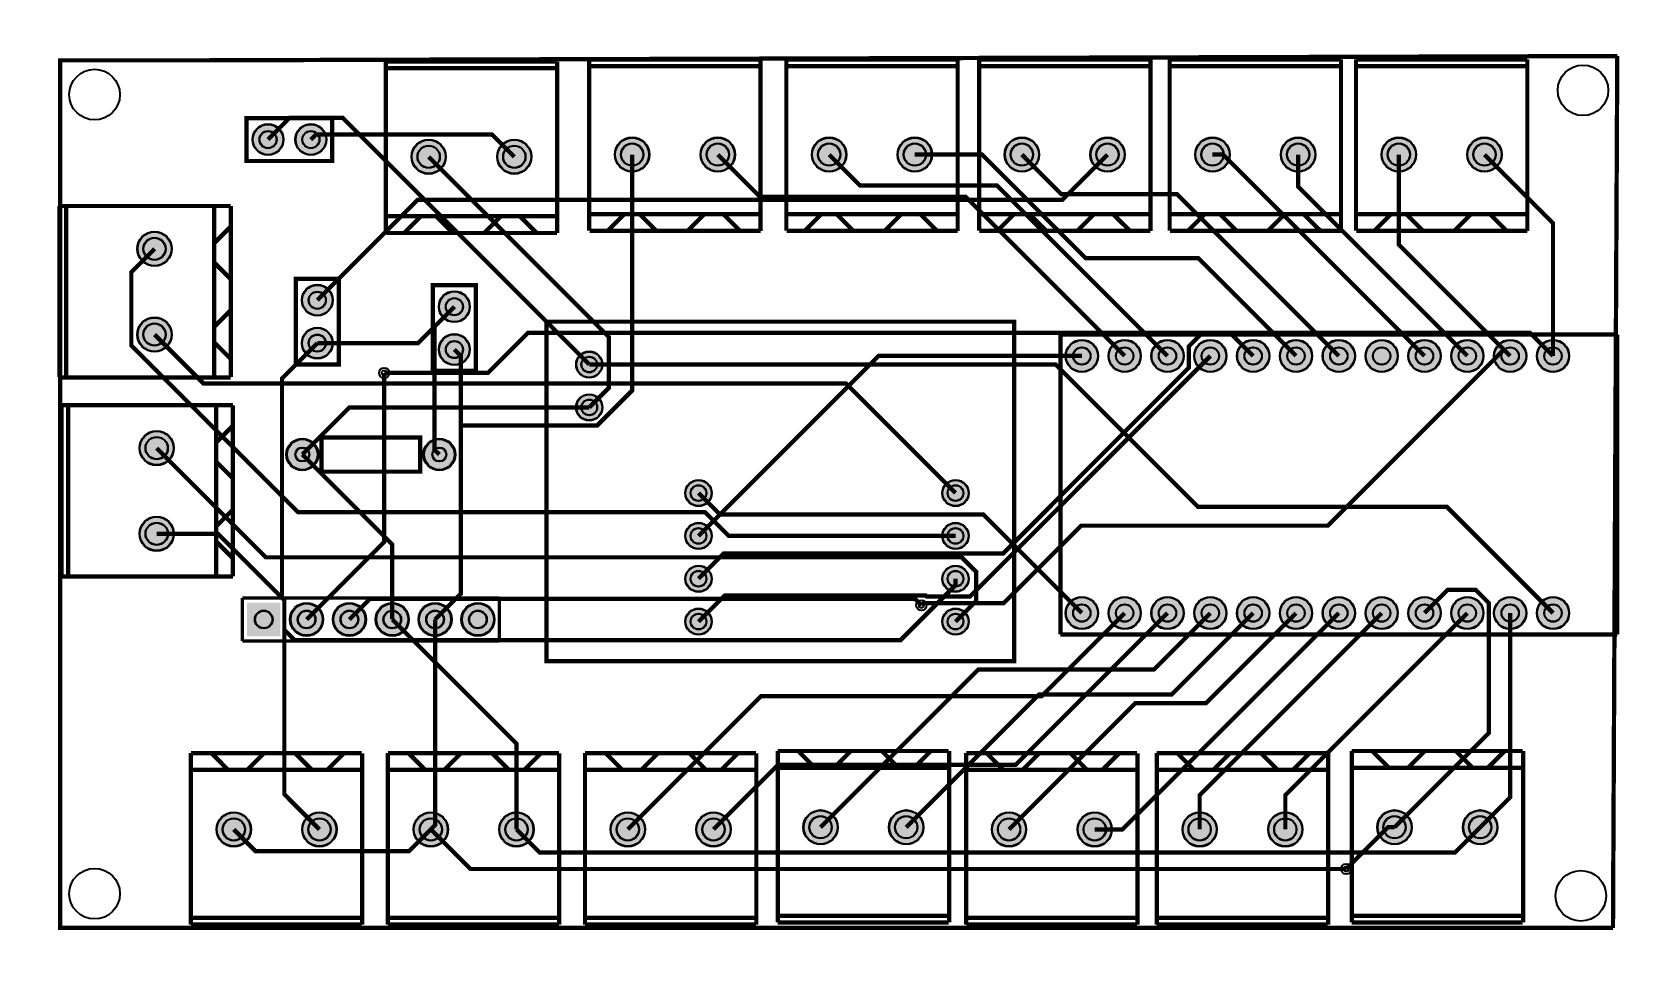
# Model space of a CAD drawing. Header units: millimetres. Extents: x 45.3 to 140.7, y 30.6 to 85.1.
import ezdxf

# ---------------------------------------------------------------- set-up
doc = ezdxf.new("R2010")
doc.units = ezdxf.units.MM
for name, color, linetype, true_color in [('BoardOutLine', 7, 'Continuous', 0xff00ff), ('BottomLayer', 7, 'Continuous', 0x0000ff), ('BottomSolderMaskLayer', 7, 'Continuous', 0xaa00ff), ('Document', 7, 'Continuous', 0xffffff), ('Hole', 7, 'Continuous', 0x222222), ('Inner1', 7, 'Continuous', 0x999966), ('Inner2', 7, 'Continuous', 0x008000), ('Multi-Layer', 7, 'Continuous', 0xc0c0c0), ('TopSilkLayer', 7, 'Continuous', 0xffcc00), ('TopSolderMaskLayer', 7, 'Continuous', 0x800080)]:
    doc.layers.add(name, color=color, linetype=linetype, true_color=true_color)

msp = doc.modelspace()

# ---------------------------------------------------------------- hatches: boundary and pattern name
at = {"layer": 'BottomSolderMaskLayer'}
for points in [[(58.384, 78.74, 1), (60.235, 78.74, 1)], [(60.924, 78.74, 1), (62.775, 78.74, 1)], [(67.809, 77.724, 1), (69.86, 77.724, 1)], [(72.889, 77.724, 1), (74.94, 77.724, 1)], [(79.874, 77.851, 1), (81.925, 77.851, 1)], [(84.954, 77.851, 1), (87.005, 77.851, 1)], [(91.558, 77.851, 1), (93.609, 77.851, 1)], [(96.638, 77.851, 1), (98.689, 77.851, 1)], [(102.988, 77.851, 1), (105.039, 77.851, 1)], [(108.068, 77.851, 1), (110.119, 77.851, 1)], [(114.291, 77.851, 1), (116.342, 77.851, 1)], [(119.371, 77.851, 1), (121.422, 77.851, 1)], [(125.34, 77.851, 1), (127.391, 77.851, 1)], [(130.42, 77.851, 1), (132.471, 77.851, 1)], [(51.553, 72.263, 1), (53.604, 72.263, 1)], [(61.305, 69.215, 1), (63.156, 69.215, 1)], [(69.433, 68.834, 1), (71.284, 68.834, 1)], [(51.553, 67.183, 1), (53.604, 67.183, 1)], [(61.305, 66.675, 1), (63.156, 66.675, 1)], [(69.433, 66.294, 1), (71.284, 66.294, 1)], [(106.604, 65.913, 1), (108.534, 65.913, 1)], [(109.144, 65.913, 1), (111.074, 65.913, 1)], [(111.684, 65.913, 1), (113.614, 65.913, 1)], [(114.224, 65.913, 1), (116.154, 65.913, 1)], [(116.764, 65.913, 1), (118.694, 65.913, 1)], [(119.304, 65.913, 1), (121.234, 65.913, 1)], [(121.844, 65.913, 1), (123.774, 65.913, 1)], [(124.384, 65.913, 1), (126.314, 65.913, 1)], [(126.924, 65.913, 1), (128.854, 65.913, 1)], [(129.464, 65.913, 1), (131.394, 65.913, 1)], [(132.004, 65.913, 1), (133.934, 65.913, 1)], [(134.544, 65.913, 1), (136.474, 65.913, 1)], [(77.572, 65.405, 1), (79.147, 65.405, 1)], [(77.572, 62.865, 1), (79.147, 62.865, 1)], [(51.68, 60.452, 1), (53.731, 60.452, 1)], [(60.39, 60.071, 1), (62.292, 60.071, 1)], [(68.518, 60.071, 1), (70.42, 60.071, 1)], [(84.049, 57.785, 1), (85.624, 57.785, 1)], [(99.289, 57.785, 1), (100.864, 57.785, 1)], [(51.68, 55.372, 1), (53.731, 55.372, 1)], [(84.049, 55.245, 1), (85.624, 55.245, 1)], [(99.289, 55.245, 1), (100.864, 55.245, 1)], [(84.049, 52.705, 1), (85.624, 52.705, 1)], [(99.289, 52.705, 1), (100.864, 52.705, 1)], [(106.604, 50.673, 1), (108.534, 50.673, 1)], [(109.144, 50.673, 1), (111.074, 50.673, 1)], [(111.684, 50.673, 1), (113.614, 50.673, 1)], [(114.224, 50.673, 1), (116.154, 50.673, 1)], [(116.764, 50.673, 1), (118.694, 50.673, 1)], [(119.304, 50.673, 1), (121.234, 50.673, 1)], [(121.844, 50.673, 1), (123.774, 50.673, 1)], [(124.384, 50.673, 1), (126.314, 50.673, 1)], [(126.924, 50.673, 1), (128.854, 50.673, 1)], [(129.464, 50.673, 1), (131.394, 50.673, 1)], [(132.004, 50.673, 1), (133.934, 50.673, 1)], [(134.544, 50.673, 1), (136.474, 50.673, 1)], [(58.065, 51.283), (60.046, 51.283), (60.046, 49.301), (58.065, 49.301)], [(60.605, 50.292, 1), (62.586, 50.292, 1)], [(63.145, 50.292, 1), (65.126, 50.292, 1)], [(65.685, 50.292, 1), (67.666, 50.292, 1)], [(68.225, 50.292, 1), (70.206, 50.292, 1)], [(70.765, 50.292, 1), (72.746, 50.292, 1)], [(84.049, 50.165, 1), (85.624, 50.165, 1)], [(99.289, 50.165, 1), (100.864, 50.165, 1)], [(56.252, 37.846, 1), (58.303, 37.846, 1)], [(61.332, 37.846, 1), (63.383, 37.846, 1)], [(67.936, 37.846, 1), (69.987, 37.846, 1)], [(73.016, 37.846, 1), (75.067, 37.846, 1)], [(79.62, 37.846, 1), (81.671, 37.846, 1)], [(84.7, 37.846, 1), (86.751, 37.846, 1)], [(91.05, 37.973, 1), (93.101, 37.973, 1)], [(96.13, 37.973, 1), (98.181, 37.973, 1)], [(102.226, 37.846, 1), (104.277, 37.846, 1)], [(107.306, 37.846, 1), (109.357, 37.846, 1)], [(113.529, 37.846, 1), (115.58, 37.846, 1)], [(118.609, 37.846, 1), (120.66, 37.846, 1)], [(125.086, 37.973, 1), (127.137, 37.973, 1)], [(130.166, 37.973, 1), (132.217, 37.973, 1)]]:
    msp.add_hatch(color=256, dxfattribs=at).paths.add_polyline_path(points)
at = {"layer": 'Multi-Layer'}
for points in [[(58.409, 78.74, 1), (60.209, 78.74, 1)], [(60.949, 78.74, 1), (62.749, 78.74, 1)], [(67.834, 77.724, 1), (69.834, 77.724, 1)], [(72.914, 77.724, 1), (74.914, 77.724, 1)], [(79.899, 77.851, 1), (81.899, 77.851, 1)], [(84.979, 77.851, 1), (86.979, 77.851, 1)], [(91.583, 77.851, 1), (93.583, 77.851, 1)], [(96.663, 77.851, 1), (98.663, 77.851, 1)], [(103.013, 77.851, 1), (105.013, 77.851, 1)], [(108.093, 77.851, 1), (110.093, 77.851, 1)], [(114.316, 77.851, 1), (116.316, 77.851, 1)], [(119.396, 77.851, 1), (121.396, 77.851, 1)], [(125.365, 77.851, 1), (127.365, 77.851, 1)], [(130.445, 77.851, 1), (132.445, 77.851, 1)], [(51.578, 72.263, 1), (53.578, 72.263, 1)], [(61.33, 69.215, 1), (63.13, 69.215, 1)], [(69.458, 68.834, 1), (71.258, 68.834, 1)], [(51.578, 67.183, 1), (53.578, 67.183, 1)], [(61.33, 66.675, 1), (63.13, 66.675, 1)], [(69.458, 66.294, 1), (71.258, 66.294, 1)], [(106.629, 65.913, 1), (108.509, 65.913, 1)], [(109.169, 65.913, 1), (111.049, 65.913, 1)], [(111.709, 65.913, 1), (113.589, 65.913, 1)], [(114.249, 65.913, 1), (116.129, 65.913, 1)], [(116.789, 65.913, 1), (118.669, 65.913, 1)], [(119.329, 65.913, 1), (121.209, 65.913, 1)], [(121.869, 65.913, 1), (123.749, 65.913, 1)], [(124.409, 65.913, 1), (126.289, 65.913, 1)], [(126.949, 65.913, 1), (128.829, 65.913, 1)], [(129.489, 65.913, 1), (131.369, 65.913, 1)], [(132.029, 65.913, 1), (133.909, 65.913, 1)], [(134.569, 65.913, 1), (136.449, 65.913, 1)], [(77.597, 65.405, 1), (79.121, 65.405, 1)], [(77.597, 62.865, 1), (79.121, 62.865, 1)], [(51.705, 60.452, 1), (53.705, 60.452, 1)], [(60.441, 60.071, 1), (62.241, 60.071, 1)], [(68.569, 60.071, 1), (70.369, 60.071, 1)], [(84.074, 57.785, 1), (85.598, 57.785, 1)], [(99.314, 57.785, 1), (100.838, 57.785, 1)], [(51.705, 55.372, 1), (53.705, 55.372, 1)], [(84.074, 55.245, 1), (85.598, 55.245, 1)], [(99.314, 55.245, 1), (100.838, 55.245, 1)], [(84.074, 52.705, 1), (85.598, 52.705, 1)], [(99.314, 52.705, 1), (100.838, 52.705, 1)], [(106.629, 50.673, 1), (108.509, 50.673, 1)], [(109.169, 50.673, 1), (111.049, 50.673, 1)], [(111.709, 50.673, 1), (113.589, 50.673, 1)], [(114.249, 50.673, 1), (116.129, 50.673, 1)], [(116.789, 50.673, 1), (118.669, 50.673, 1)], [(119.329, 50.673, 1), (121.209, 50.673, 1)], [(121.869, 50.673, 1), (123.749, 50.673, 1)], [(124.409, 50.673, 1), (126.289, 50.673, 1)], [(126.949, 50.673, 1), (128.829, 50.673, 1)], [(129.489, 50.673, 1), (131.369, 50.673, 1)], [(132.029, 50.673, 1), (133.909, 50.673, 1)], [(134.569, 50.673, 1), (136.449, 50.673, 1)], [(58.115, 51.232), (59.995, 51.232), (59.995, 49.352), (58.115, 49.352)], [(60.655, 50.292, 1), (62.535, 50.292, 1)], [(63.195, 50.292, 1), (65.075, 50.292, 1)], [(65.735, 50.292, 1), (67.615, 50.292, 1)], [(68.275, 50.292, 1), (70.155, 50.292, 1)], [(70.815, 50.292, 1), (72.695, 50.292, 1)], [(84.074, 50.165, 1), (85.598, 50.165, 1)], [(99.314, 50.165, 1), (100.838, 50.165, 1)], [(56.277, 37.846, 1), (58.277, 37.846, 1)], [(61.357, 37.846, 1), (63.357, 37.846, 1)], [(67.961, 37.846, 1), (69.961, 37.846, 1)], [(73.041, 37.846, 1), (75.041, 37.846, 1)], [(79.645, 37.846, 1), (81.645, 37.846, 1)], [(84.725, 37.846, 1), (86.725, 37.846, 1)], [(91.075, 37.973, 1), (93.075, 37.973, 1)], [(96.155, 37.973, 1), (98.155, 37.973, 1)], [(102.251, 37.846, 1), (104.251, 37.846, 1)], [(107.331, 37.846, 1), (109.331, 37.846, 1)], [(113.554, 37.846, 1), (115.554, 37.846, 1)], [(118.634, 37.846, 1), (120.634, 37.846, 1)], [(125.111, 37.973, 1), (127.111, 37.973, 1)], [(130.191, 37.973, 1), (132.191, 37.973, 1)]]:
    msp.add_hatch(color=256, dxfattribs=at).paths.add_polyline_path(points)
at = {"layer": 'TopSolderMaskLayer'}
for points in [[(58.384, 78.74, 1), (60.235, 78.74, 1)], [(60.924, 78.74, 1), (62.775, 78.74, 1)], [(67.809, 77.724, 1), (69.86, 77.724, 1)], [(72.889, 77.724, 1), (74.94, 77.724, 1)], [(79.874, 77.851, 1), (81.925, 77.851, 1)], [(84.954, 77.851, 1), (87.005, 77.851, 1)], [(91.558, 77.851, 1), (93.609, 77.851, 1)], [(96.638, 77.851, 1), (98.689, 77.851, 1)], [(102.988, 77.851, 1), (105.039, 77.851, 1)], [(108.068, 77.851, 1), (110.119, 77.851, 1)], [(114.291, 77.851, 1), (116.342, 77.851, 1)], [(119.371, 77.851, 1), (121.422, 77.851, 1)], [(125.34, 77.851, 1), (127.391, 77.851, 1)], [(130.42, 77.851, 1), (132.471, 77.851, 1)], [(51.553, 72.263, 1), (53.604, 72.263, 1)], [(61.305, 69.215, 1), (63.156, 69.215, 1)], [(69.433, 68.834, 1), (71.284, 68.834, 1)], [(51.553, 67.183, 1), (53.604, 67.183, 1)], [(61.305, 66.675, 1), (63.156, 66.675, 1)], [(69.433, 66.294, 1), (71.284, 66.294, 1)], [(106.604, 65.913, 1), (108.534, 65.913, 1)], [(109.144, 65.913, 1), (111.074, 65.913, 1)], [(111.684, 65.913, 1), (113.614, 65.913, 1)], [(114.224, 65.913, 1), (116.154, 65.913, 1)], [(116.764, 65.913, 1), (118.694, 65.913, 1)], [(119.304, 65.913, 1), (121.234, 65.913, 1)], [(121.844, 65.913, 1), (123.774, 65.913, 1)], [(124.384, 65.913, 1), (126.314, 65.913, 1)], [(126.924, 65.913, 1), (128.854, 65.913, 1)], [(129.464, 65.913, 1), (131.394, 65.913, 1)], [(132.004, 65.913, 1), (133.934, 65.913, 1)], [(134.544, 65.913, 1), (136.474, 65.913, 1)], [(77.572, 65.405, 1), (79.147, 65.405, 1)], [(77.572, 62.865, 1), (79.147, 62.865, 1)], [(51.68, 60.452, 1), (53.731, 60.452, 1)], [(60.39, 60.071, 1), (62.292, 60.071, 1)], [(68.518, 60.071, 1), (70.42, 60.071, 1)], [(84.049, 57.785, 1), (85.624, 57.785, 1)], [(99.289, 57.785, 1), (100.864, 57.785, 1)], [(51.68, 55.372, 1), (53.731, 55.372, 1)], [(84.049, 55.245, 1), (85.624, 55.245, 1)], [(99.289, 55.245, 1), (100.864, 55.245, 1)], [(84.049, 52.705, 1), (85.624, 52.705, 1)], [(99.289, 52.705, 1), (100.864, 52.705, 1)], [(106.604, 50.673, 1), (108.534, 50.673, 1)], [(109.144, 50.673, 1), (111.074, 50.673, 1)], [(111.684, 50.673, 1), (113.614, 50.673, 1)], [(114.224, 50.673, 1), (116.154, 50.673, 1)], [(116.764, 50.673, 1), (118.694, 50.673, 1)], [(119.304, 50.673, 1), (121.234, 50.673, 1)], [(121.844, 50.673, 1), (123.774, 50.673, 1)], [(124.384, 50.673, 1), (126.314, 50.673, 1)], [(126.924, 50.673, 1), (128.854, 50.673, 1)], [(129.464, 50.673, 1), (131.394, 50.673, 1)], [(132.004, 50.673, 1), (133.934, 50.673, 1)], [(134.544, 50.673, 1), (136.474, 50.673, 1)], [(58.065, 51.283), (60.046, 51.283), (60.046, 49.301), (58.065, 49.301)], [(60.605, 50.292, 1), (62.586, 50.292, 1)], [(63.145, 50.292, 1), (65.126, 50.292, 1)], [(65.685, 50.292, 1), (67.666, 50.292, 1)], [(68.225, 50.292, 1), (70.206, 50.292, 1)], [(70.765, 50.292, 1), (72.746, 50.292, 1)], [(84.049, 50.165, 1), (85.624, 50.165, 1)], [(99.289, 50.165, 1), (100.864, 50.165, 1)], [(56.252, 37.846, 1), (58.303, 37.846, 1)], [(61.332, 37.846, 1), (63.383, 37.846, 1)], [(67.936, 37.846, 1), (69.987, 37.846, 1)], [(73.016, 37.846, 1), (75.067, 37.846, 1)], [(79.62, 37.846, 1), (81.671, 37.846, 1)], [(84.7, 37.846, 1), (86.751, 37.846, 1)], [(91.05, 37.973, 1), (93.101, 37.973, 1)], [(96.13, 37.973, 1), (98.181, 37.973, 1)], [(102.226, 37.846, 1), (104.277, 37.846, 1)], [(107.306, 37.846, 1), (109.357, 37.846, 1)], [(113.529, 37.846, 1), (115.58, 37.846, 1)], [(118.609, 37.846, 1), (120.66, 37.846, 1)], [(125.086, 37.973, 1), (127.137, 37.973, 1)], [(130.166, 37.973, 1), (132.217, 37.973, 1)]]:
    msp.add_hatch(color=256, dxfattribs=at).paths.add_polyline_path(points)

# ---------------------------------------------------------------- linework, layer by layer
at = {"layer": 'BoardOutLine', "const_width": 0.254}
for points in [[(139.065, 32.004), (130.683, 32.004), (46.99, 32.004), (46.99, 83.439), (55.88, 83.439)], [(55.563, 83.439), (139.319, 83.693)], [(139.319, 83.693), (139.065, 32.004)]]:
    msp.add_lwpolyline(points, dxfattribs=at)
at = {"layer": 'BottomLayer', "const_width": 0.254}
for points in [[(59.309, 78.74), (60.604, 80.035), (63.729, 80.035), (78.359, 65.405)], [(68.834, 77.724), (79.515, 67.043), (79.515, 64.021), (78.359, 62.865)], [(80.899, 77.851), (80.899, 63.864), (78.824, 61.788), (70.74, 61.788)], [(110.109, 65.913), (100.67, 75.352), (88.478, 75.352), (85.979, 77.851)], [(112.649, 65.913), (102.541, 76.021), (94.413, 76.021), (92.583, 77.851)], [(120.269, 65.913), (114.474, 71.708), (107.801, 71.708), (101.658, 77.851), (97.663, 77.851)], [(122.809, 65.913), (113.216, 75.506), (106.358, 75.506), (104.013, 77.851)], [(127.889, 65.913), (115.951, 77.851), (115.316, 77.851)], [(130.429, 65.913), (120.396, 75.946), (120.396, 77.851)], [(132.595, 66.288), (126.365, 72.517), (126.365, 77.851)], [(135.509, 65.913), (135.509, 73.787), (131.445, 77.851)], [(69.469, 60.071), (69.177, 60.363), (69.177, 67.653), (70.358, 68.834)], [(62.23, 66.675), (60.137, 64.582), (60.137, 51.593), (60.276, 51.453), (60.276, 39.927), (62.357, 37.846)], [(117.729, 65.913), (116.439, 67.203), (114.625, 67.203), (113.919, 66.497), (113.919, 65.22), (102.901, 54.202), (86.333, 54.202), (84.836, 52.705)], [(70.358, 66.294), (70.74, 65.912), (70.74, 61.788)], [(107.569, 65.913), (95.504, 65.913), (84.836, 55.245)], [(115.189, 65.913), (100.938, 51.662), (98.351, 51.662), (98.296, 51.717), (86.388, 51.717), (84.836, 50.165)], [(132.595, 66.288), (122.161, 55.854), (107.533, 55.854), (102.934, 51.254), (98.177, 51.254), (98.054, 51.131)], [(132.969, 65.913), (132.595, 66.288)], [(70.74, 61.788), (70.74, 51.817), (69.215, 50.292)], [(61.341, 60.071), (66.675, 54.737), (66.675, 50.292)], [(127.889, 50.673), (129.257, 52.041), (130.926, 52.041), (131.699, 51.268), (131.699, 43.561), (126.111, 37.973)], [(115.189, 50.673), (111.849, 47.333), (101.435, 47.333), (92.075, 37.973)], [(117.729, 50.673), (112.9, 45.844), (105.026, 45.844), (97.155, 37.973)], [(120.269, 50.673), (114.919, 45.323), (110.728, 45.323), (103.251, 37.846)], [(122.809, 50.673), (109.982, 37.846), (108.331, 37.846)], [(125.349, 50.673), (114.554, 39.878), (114.554, 37.846)], [(130.429, 50.673), (119.634, 39.878), (119.634, 37.846)], [(132.969, 50.673), (132.969, 39.751), (131.191, 37.973)], [(74.041, 37.846), (74.041, 42.926), (66.675, 50.292)], [(126.111, 37.973), (125.718, 37.973), (123.244, 35.499)]]:
    msp.add_lwpolyline(points, dxfattribs=at)
at = {"layer": 'BottomSolderMaskLayer'}
for centre, radius in [((59.309, 78.74), 0.925), ((59.309, 78.74), 0.514), ((61.849, 78.74), 0.925), ((61.849, 78.74), 0.514), ((68.834, 77.724), 1.025), ((68.834, 77.724), 0.667), ((73.914, 77.724), 1.025), ((73.914, 77.724), 0.667), ((80.899, 77.851), 1.025), ((80.899, 77.851), 0.667), ((85.979, 77.851), 1.025), ((85.979, 77.851), 0.667), ((92.583, 77.851), 1.025), ((92.583, 77.851), 0.667), ((97.663, 77.851), 1.025), ((97.663, 77.851), 0.667), ((104.013, 77.851), 1.025), ((104.013, 77.851), 0.667), ((109.093, 77.851), 1.025), ((109.093, 77.851), 0.667), ((115.316, 77.851), 1.025), ((115.316, 77.851), 0.667), ((120.396, 77.851), 1.025), ((120.396, 77.851), 0.667), ((126.365, 77.851), 1.025), ((126.365, 77.851), 0.667), ((131.445, 77.851), 1.025), ((131.445, 77.851), 0.667), ((52.578, 72.263), 1.025), ((52.578, 72.263), 0.667), ((62.23, 69.215), 0.925), ((62.23, 69.215), 0.514), ((70.358, 68.834), 0.925), ((70.358, 68.834), 0.514), ((52.578, 67.183), 1.025), ((52.578, 67.183), 0.667), ((62.23, 66.675), 0.925), ((62.23, 66.675), 0.514), ((70.358, 66.294), 0.925), ((70.358, 66.294), 0.514), ((107.569, 65.913), 0.965), ((110.109, 65.913), 0.965), ((112.649, 65.913), 0.965), ((115.189, 65.913), 0.965), ((117.729, 65.913), 0.965), ((120.269, 65.913), 0.965), ((122.809, 65.913), 0.965), ((125.349, 65.913), 0.965), ((127.889, 65.913), 0.965), ((130.429, 65.913), 0.965), ((132.969, 65.913), 0.965), ((135.509, 65.913), 0.965), ((78.359, 65.405), 0.787), ((78.359, 65.405), 0.472), ((107.569, 65.913), 0.522), ((110.109, 65.913), 0.522), ((112.649, 65.913), 0.522), ((115.189, 65.913), 0.522), ((117.729, 65.913), 0.522), ((120.269, 65.913), 0.522), ((122.809, 65.913), 0.522), ((125.349, 65.913), 0.522), ((127.889, 65.913), 0.522), ((130.429, 65.913), 0.522), ((132.969, 65.913), 0.522), ((135.509, 65.913), 0.522), ((78.359, 62.865), 0.787), ((78.359, 62.865), 0.472), ((52.705, 60.452), 1.025), ((52.705, 60.452), 0.667), ((61.341, 60.071), 0.951), ((61.341, 60.071), 0.423), ((69.469, 60.071), 0.951), ((69.469, 60.071), 0.423), ((84.836, 57.785), 0.787), ((84.836, 57.785), 0.472), ((100.076, 57.785), 0.787), ((100.076, 57.785), 0.472), ((52.705, 55.372), 1.025), ((52.705, 55.372), 0.667), ((84.836, 55.245), 0.787), ((84.836, 55.245), 0.472), ((100.076, 55.245), 0.787), ((100.076, 55.245), 0.472), ((84.836, 52.705), 0.787), ((100.076, 52.705), 0.787), ((84.836, 52.705), 0.472), ((100.076, 52.705), 0.472), ((107.569, 50.673), 0.965), ((110.109, 50.673), 0.965), ((112.649, 50.673), 0.965), ((115.189, 50.673), 0.965), ((117.729, 50.673), 0.965), ((120.269, 50.673), 0.965), ((122.809, 50.673), 0.965), ((125.349, 50.673), 0.965), ((127.889, 50.673), 0.965), ((130.429, 50.673), 0.965), ((132.969, 50.673), 0.965), ((135.509, 50.673), 0.965), ((59.055, 50.292), 0.535), ((61.595, 50.292), 0.991), ((61.595, 50.292), 0.535), ((64.135, 50.292), 0.991), ((64.135, 50.292), 0.535), ((66.675, 50.292), 0.991), ((66.675, 50.292), 0.535), ((69.215, 50.292), 0.991), ((69.215, 50.292), 0.535), ((71.755, 50.292), 0.991), ((71.755, 50.292), 0.535), ((84.836, 50.165), 0.787), ((84.836, 50.165), 0.472), ((100.076, 50.165), 0.787), ((100.076, 50.165), 0.472), ((107.569, 50.673), 0.522), ((110.109, 50.673), 0.522), ((112.649, 50.673), 0.522), ((115.189, 50.673), 0.522), ((117.729, 50.673), 0.522), ((120.269, 50.673), 0.522), ((122.809, 50.673), 0.522), ((125.349, 50.673), 0.522), ((127.889, 50.673), 0.522), ((130.429, 50.673), 0.522), ((132.969, 50.673), 0.522), ((135.509, 50.673), 0.522), ((57.277, 37.846), 1.025), ((57.277, 37.846), 0.667), ((62.357, 37.846), 1.025), ((62.357, 37.846), 0.667), ((68.961, 37.846), 1.025), ((68.961, 37.846), 0.667), ((74.041, 37.846), 1.025), ((74.041, 37.846), 0.667), ((80.645, 37.846), 1.025), ((80.645, 37.846), 0.667), ((85.725, 37.846), 1.025), ((85.725, 37.846), 0.667), ((92.075, 37.973), 1.025), ((92.075, 37.973), 0.667), ((97.155, 37.973), 1.025), ((97.155, 37.973), 0.667), ((103.251, 37.846), 1.025), ((103.251, 37.846), 0.667), ((108.331, 37.846), 1.025), ((108.331, 37.846), 0.667), ((114.554, 37.846), 1.025), ((114.554, 37.846), 0.667), ((119.634, 37.846), 1.025), ((119.634, 37.846), 0.667), ((126.111, 37.973), 1.025), ((126.111, 37.973), 0.667), ((131.191, 37.973), 1.025), ((131.191, 37.973), 0.667)]:
    msp.add_circle(centre, radius, dxfattribs=at)
at = {"layer": 'Document', "const_width": 0.254}
for points in [[(139.319, 67.183), (106.299, 67.183)], [(106.299, 67.183), (106.299, 49.403)], [(139.319, 49.403), (139.319, 67.183)], [(106.299, 49.403), (139.319, 49.403)]]:
    msp.add_lwpolyline(points, dxfattribs=at)
at = {"layer": 'Hole'}
for centre in [(66.203, 64.905), (98.054, 51.131), (123.244, 35.499)]:
    msp.add_circle(centre, 0.153, dxfattribs=at)
at = {"layer": 'Inner1', "const_width": 0.254}
for points in [[(61.849, 78.74), (62.154, 79.045), (72.593, 79.045), (73.914, 77.724)], [(62.23, 69.215), (68.18, 75.165), (106.407, 75.165), (109.093, 77.851)], [(52.578, 72.263), (51.202, 70.887), (51.202, 66.533), (61.076, 56.659), (85.215, 56.659), (86.629, 55.245), (100.076, 55.245)], [(62.23, 66.675), (68.199, 66.675), (70.358, 68.834)], [(100.076, 57.785), (93.579, 64.282), (55.479, 64.282), (52.578, 67.183)], [(135.509, 65.913), (134.142, 67.281), (74.721, 67.281), (72.346, 64.905), (66.203, 64.905)], [(78.359, 65.405), (106.015, 65.405), (114.447, 56.974), (129.209, 56.974), (135.509, 50.673)], [(61.341, 60.071), (64.135, 62.865), (78.359, 62.865)], [(100.076, 50.165), (101.302, 51.391), (101.302, 53.114), (100.441, 53.975), (59.182, 53.975), (52.705, 60.452)], [(84.836, 57.785), (86.106, 56.515), (101.727, 56.515), (107.569, 50.673)], [(52.705, 55.372), (56.336, 55.372), (60.276, 51.432), (60.276, 49.67), (60.875, 49.071), (96.822, 49.071), (100.076, 52.325), (100.076, 52.705)], [(98.054, 51.131), (97.672, 51.513), (65.356, 51.513), (64.135, 50.292)], [(110.109, 50.673), (105.173, 45.737), (88.536, 45.737), (80.645, 37.846)], [(112.649, 50.673), (103.649, 41.673), (89.552, 41.673), (85.725, 37.846)], [(57.277, 37.846), (58.559, 36.564), (67.679, 36.564), (68.961, 37.846)], [(68.961, 37.846), (71.308, 35.499), (123.244, 35.499)], [(74.041, 37.846), (75.412, 36.475), (129.693, 36.475), (131.191, 37.973)]]:
    msp.add_lwpolyline(points, dxfattribs=at)
at = {"layer": 'Inner2', "const_width": 0.254}
for points in [[(66.203, 64.905), (66.203, 54.9), (61.595, 50.292)], [(69.215, 50.292), (69.215, 38.1), (68.961, 37.846)]]:
    msp.add_lwpolyline(points, dxfattribs=at)
at = {"layer": 'Multi-Layer'}
for centre, radius in [((137.287, 81.661), 1.5), ((49.022, 81.407), 1.5), ((59.309, 78.74), 0.9), ((59.309, 78.74), 0.5), ((61.849, 78.74), 0.9), ((61.849, 78.74), 0.5), ((68.834, 77.724), 1), ((68.834, 77.724), 0.65), ((73.914, 77.724), 1), ((73.914, 77.724), 0.65), ((80.899, 77.851), 1), ((80.899, 77.851), 0.65), ((85.979, 77.851), 1), ((85.979, 77.851), 0.65), ((92.583, 77.851), 1), ((92.583, 77.851), 0.65), ((97.663, 77.851), 1), ((97.663, 77.851), 0.65), ((104.013, 77.851), 1), ((104.013, 77.851), 0.65), ((109.093, 77.851), 1), ((109.093, 77.851), 0.65), ((115.316, 77.851), 1), ((115.316, 77.851), 0.65), ((120.396, 77.851), 1), ((120.396, 77.851), 0.65), ((126.365, 77.851), 1), ((126.365, 77.851), 0.65), ((131.445, 77.851), 1), ((131.445, 77.851), 0.65), ((52.578, 72.263), 1), ((52.578, 72.263), 0.65), ((62.23, 69.215), 0.9), ((62.23, 69.215), 0.5), ((70.358, 68.834), 0.9), ((70.358, 68.834), 0.5), ((52.578, 67.183), 1), ((52.578, 67.183), 0.65), ((62.23, 66.675), 0.9), ((62.23, 66.675), 0.5), ((70.358, 66.294), 0.9), ((70.358, 66.294), 0.5), ((107.569, 65.913), 0.94), ((110.109, 65.913), 0.94), ((112.649, 65.913), 0.94), ((115.189, 65.913), 0.94), ((117.729, 65.913), 0.94), ((120.269, 65.913), 0.94), ((122.809, 65.913), 0.94), ((125.349, 65.913), 0.94), ((127.889, 65.913), 0.94), ((130.429, 65.913), 0.94), ((132.969, 65.913), 0.94), ((135.509, 65.913), 0.94), ((78.359, 65.405), 0.762), ((78.359, 65.405), 0.457), ((107.569, 65.913), 0.508), ((110.109, 65.913), 0.508), ((112.649, 65.913), 0.508), ((115.189, 65.913), 0.508), ((117.729, 65.913), 0.508), ((120.269, 65.913), 0.508), ((122.809, 65.913), 0.508), ((125.349, 65.913), 0.508), ((127.889, 65.913), 0.508), ((130.429, 65.913), 0.508), ((132.969, 65.913), 0.508), ((135.509, 65.913), 0.508), ((66.203, 64.905), 0.305), ((78.359, 62.865), 0.762), ((78.359, 62.865), 0.457), ((52.705, 60.452), 1), ((52.705, 60.452), 0.65), ((61.341, 60.071), 0.9), ((61.341, 60.071), 0.4), ((69.469, 60.071), 0.9), ((69.469, 60.071), 0.4), ((84.836, 57.785), 0.762), ((84.836, 57.785), 0.457), ((100.076, 57.785), 0.762), ((100.076, 57.785), 0.457), ((52.705, 55.372), 1), ((52.705, 55.372), 0.65), ((84.836, 55.245), 0.762), ((84.836, 55.245), 0.457), ((100.076, 55.245), 0.762), ((100.076, 55.245), 0.457), ((84.836, 52.705), 0.762), ((100.076, 52.705), 0.762), ((84.836, 52.705), 0.457), ((100.076, 52.705), 0.457), ((107.569, 50.673), 0.94), ((110.109, 50.673), 0.94), ((112.649, 50.673), 0.94), ((115.189, 50.673), 0.94), ((117.729, 50.673), 0.94), ((120.269, 50.673), 0.94), ((122.809, 50.673), 0.94), ((125.349, 50.673), 0.94), ((127.889, 50.673), 0.94), ((130.429, 50.673), 0.94), ((132.969, 50.673), 0.94), ((135.509, 50.673), 0.94), ((59.055, 50.292), 0.508), ((61.595, 50.292), 0.94), ((61.595, 50.292), 0.508), ((64.135, 50.292), 0.94), ((64.135, 50.292), 0.508), ((66.675, 50.292), 0.94), ((66.675, 50.292), 0.508), ((69.215, 50.292), 0.94), ((69.215, 50.292), 0.508), ((71.755, 50.292), 0.94), ((71.755, 50.292), 0.508), ((84.836, 50.165), 0.762), ((84.836, 50.165), 0.457), ((98.054, 51.131), 0.305), ((100.076, 50.165), 0.762), ((100.076, 50.165), 0.457), ((107.569, 50.673), 0.508), ((110.109, 50.673), 0.508), ((112.649, 50.673), 0.508), ((115.189, 50.673), 0.508), ((117.729, 50.673), 0.508), ((120.269, 50.673), 0.508), ((122.809, 50.673), 0.508), ((125.349, 50.673), 0.508), ((127.889, 50.673), 0.508), ((130.429, 50.673), 0.508), ((132.969, 50.673), 0.508), ((135.509, 50.673), 0.508), ((57.277, 37.846), 1), ((57.277, 37.846), 0.65), ((62.357, 37.846), 1), ((62.357, 37.846), 0.65), ((68.961, 37.846), 1), ((68.961, 37.846), 0.65), ((74.041, 37.846), 1), ((74.041, 37.846), 0.65), ((80.645, 37.846), 1), ((80.645, 37.846), 0.65), ((85.725, 37.846), 1), ((85.725, 37.846), 0.65), ((92.075, 37.973), 1), ((92.075, 37.973), 0.65), ((97.155, 37.973), 1), ((97.155, 37.973), 0.65), ((103.251, 37.846), 1), ((103.251, 37.846), 0.65), ((108.331, 37.846), 1), ((108.331, 37.846), 0.65), ((114.554, 37.846), 1), ((114.554, 37.846), 0.65), ((119.634, 37.846), 1), ((119.634, 37.846), 0.65), ((126.111, 37.973), 1), ((126.111, 37.973), 0.65), ((131.191, 37.973), 1), ((131.191, 37.973), 0.65), ((49.022, 34.036), 1.5), ((123.244, 35.499), 0.305), ((137.16, 33.909), 1.5)]:
    msp.add_circle(centre, radius, dxfattribs=at)
at = {"layer": 'TopSilkLayer'}
for points, const_width in [([(66.294, 73.204), (66.294, 83.364)], 0.254), ([(76.454, 82.967), (66.309, 82.967)], 0.254), ([(76.454, 83.362), (66.32, 83.362)], 0.254), ([(76.454, 73.202), (76.454, 83.362)], 0.254), ([(78.359, 73.331), (78.359, 83.491)], 0.254), ([(88.519, 83.094), (78.374, 83.094)], 0.254), ([(88.519, 83.489), (78.385, 83.489)], 0.254), ([(88.519, 73.329), (88.519, 83.489)], 0.254), ([(90.043, 73.331), (90.043, 83.491)], 0.254), ([(100.203, 83.094), (90.058, 83.094)], 0.254), ([(100.203, 83.489), (90.069, 83.489)], 0.254), ([(100.203, 73.329), (100.203, 83.489)], 0.254), ([(101.473, 73.331), (101.473, 83.491)], 0.254), ([(111.633, 83.094), (101.488, 83.094)], 0.254), ([(111.633, 83.489), (101.499, 83.489)], 0.254), ([(111.633, 73.329), (111.633, 83.489)], 0.254), ([(112.776, 73.331), (112.776, 83.491)], 0.254), ([(122.936, 83.094), (112.791, 83.094)], 0.254), ([(122.936, 83.489), (112.802, 83.489)], 0.254), ([(122.936, 73.329), (122.936, 83.489)], 0.254), ([(123.825, 73.331), (123.825, 83.491)], 0.254), ([(133.985, 83.094), (123.84, 83.094)], 0.254), ([(133.985, 83.489), (123.851, 83.489)], 0.254), ([(133.985, 73.329), (133.985, 83.489)], 0.254), ([(57.101, 74.803), (46.941, 74.803)], 0.254), ([(46.941, 74.803), (46.941, 64.669)], 0.254), ([(47.336, 74.803), (47.336, 64.658)], 0.254), ([(56.109, 74.803), (56.109, 64.687)], 0.254), ([(57.101, 74.803), (57.101, 64.669)], 0.254), ([(88.519, 74.32), (78.403, 74.32)], 0.254), ([(80.429, 74.311), (79.469, 73.351)], 0.254), ([(81.359, 74.311), (82.319, 73.351)], 0.254), ([(85.149, 74.293), (84.189, 73.333)], 0.254), ([(86.339, 74.293), (87.299, 73.333)], 0.254), ([(100.203, 74.32), (90.087, 74.32)], 0.254), ([(92.113, 74.311), (91.153, 73.351)], 0.254), ([(93.043, 74.311), (94.003, 73.351)], 0.254), ([(96.833, 74.293), (95.873, 73.333)], 0.254), ([(98.023, 74.293), (98.983, 73.333)], 0.254), ([(111.633, 74.32), (101.517, 74.32)], 0.254), ([(103.543, 74.311), (102.583, 73.351)], 0.254), ([(104.473, 74.311), (105.433, 73.351)], 0.254), ([(108.263, 74.293), (107.303, 73.333)], 0.254), ([(109.453, 74.293), (110.414, 73.333)], 0.254), ([(122.936, 74.32), (112.82, 74.32)], 0.254), ([(114.846, 74.311), (113.886, 73.351)], 0.254), ([(115.776, 74.311), (116.736, 73.351)], 0.254), ([(119.566, 74.293), (118.606, 73.333)], 0.254), ([(120.756, 74.293), (121.717, 73.333)], 0.254), ([(133.985, 74.32), (123.869, 74.32)], 0.254), ([(125.895, 74.311), (124.935, 73.351)], 0.254), ([(126.825, 74.311), (127.785, 73.351)], 0.254), ([(130.615, 74.293), (129.655, 73.333)], 0.254), ([(131.805, 74.293), (132.766, 73.333)], 0.254), ([(56.136, 72.623), (57.097, 73.583)], 0.254), ([(76.454, 74.193), (66.338, 74.193)], 0.254), ([(68.364, 74.184), (67.404, 73.224)], 0.254), ([(69.294, 74.184), (70.254, 73.224)], 0.254), ([(73.084, 74.166), (72.124, 73.206)], 0.254), ([(74.274, 74.166), (75.234, 73.206)], 0.254), ([(88.519, 73.329), (78.385, 73.329)], 0.254), ([(100.203, 73.329), (90.069, 73.329)], 0.254), ([(111.633, 73.329), (101.499, 73.329)], 0.254), ([(122.936, 73.329), (112.802, 73.329)], 0.254), ([(133.985, 73.329), (123.851, 73.329)], 0.254), ([(76.454, 73.202), (66.32, 73.202)], 0.254), ([(56.136, 71.433), (57.097, 70.473)], 0.254), ([(56.118, 67.643), (57.078, 68.603)], 0.254), ([(56.118, 66.713), (57.078, 65.753)], 0.254), ([(57.098, 64.643), (46.938, 64.643)], 0.254), ([(57.228, 62.992), (47.068, 62.992)], 0.254), ([(47.068, 62.992), (47.068, 52.858)], 0.254), ([(47.463, 62.992), (47.463, 52.847)], 0.254), ([(56.236, 62.992), (56.236, 52.876)], 0.254), ([(57.228, 62.992), (57.228, 52.858)], 0.254), ([(56.263, 60.812), (57.224, 61.772)], 0.254), ([(56.263, 59.622), (57.224, 58.662)], 0.254), ([(56.245, 55.832), (57.205, 56.792)], 0.254), ([(56.245, 54.902), (57.205, 53.942)], 0.254), ([(57.225, 52.832), (47.065, 52.832)], 0.254), ([(57.785, 51.562), (73.025, 51.562)], 0.201), ([(57.785, 49.022), (57.785, 51.562)], 0.201), ([(73.025, 49.022), (73.025, 51.562)], 0.201), ([(57.785, 49.022), (69.032, 49.022), (73.025, 49.022)], 0.201), ([(54.737, 42.369), (64.871, 42.369)], 0.254), ([(54.737, 42.369), (54.737, 32.209)], 0.254), ([(56.917, 41.404), (55.957, 42.364)], 0.254), ([(58.107, 41.404), (59.067, 42.364)], 0.254), ([(61.897, 41.386), (60.937, 42.346)], 0.254), ([(62.827, 41.386), (63.787, 42.346)], 0.254), ([(64.897, 42.366), (64.897, 32.206)], 0.254), ([(66.421, 42.369), (76.555, 42.369)], 0.254), ([(66.421, 42.369), (66.421, 32.209)], 0.254), ([(68.601, 41.404), (67.641, 42.364)], 0.254), ([(69.791, 41.404), (70.751, 42.364)], 0.254), ([(73.581, 41.386), (72.621, 42.346)], 0.254), ([(74.511, 41.386), (75.471, 42.346)], 0.254), ([(76.581, 42.366), (76.581, 32.206)], 0.254), ([(78.105, 42.369), (88.239, 42.369)], 0.254), ([(78.105, 42.369), (78.105, 32.209)], 0.254), ([(80.285, 41.404), (79.325, 42.364)], 0.254), ([(81.475, 41.404), (82.435, 42.364)], 0.254), ([(85.265, 41.386), (84.305, 42.346)], 0.254), ([(86.195, 41.386), (87.155, 42.346)], 0.254), ([(88.265, 42.366), (88.265, 32.206)], 0.254), ([(89.535, 42.496), (99.669, 42.496)], 0.254), ([(89.535, 42.496), (89.535, 32.336)], 0.254), ([(91.715, 41.531), (90.755, 42.491)], 0.254), ([(92.905, 41.531), (93.865, 42.491)], 0.254), ([(96.695, 41.513), (95.735, 42.473)], 0.254), ([(97.625, 41.513), (98.585, 42.473)], 0.254), ([(99.695, 42.493), (99.695, 32.333)], 0.254), ([(100.711, 42.369), (110.845, 42.369)], 0.254), ([(100.711, 42.369), (100.711, 32.209)], 0.254), ([(102.891, 41.404), (101.931, 42.364)], 0.254), ([(104.081, 41.404), (105.041, 42.364)], 0.254), ([(107.871, 41.386), (106.911, 42.346)], 0.254), ([(108.801, 41.386), (109.761, 42.346)], 0.254), ([(110.871, 42.366), (110.871, 32.206)], 0.254), ([(112.014, 42.369), (122.148, 42.369)], 0.254), ([(112.014, 42.369), (112.014, 32.209)], 0.254), ([(114.194, 41.404), (113.234, 42.364)], 0.254), ([(115.384, 41.404), (116.344, 42.364)], 0.254), ([(119.174, 41.386), (118.214, 42.346)], 0.254), ([(120.104, 41.386), (121.064, 42.346)], 0.254), ([(122.174, 42.366), (122.174, 32.206)], 0.254), ([(123.571, 42.496), (133.705, 42.496)], 0.254), ([(123.571, 42.496), (123.571, 32.336)], 0.254), ([(125.751, 41.531), (124.791, 42.491)], 0.254), ([(126.941, 41.531), (127.901, 42.491)], 0.254), ([(130.731, 41.513), (129.771, 42.473)], 0.254), ([(131.661, 41.513), (132.621, 42.473)], 0.254), ([(133.731, 42.493), (133.731, 32.333)], 0.254), ([(54.737, 41.377), (64.853, 41.377)], 0.254), ([(66.421, 41.377), (76.537, 41.377)], 0.254), ([(78.105, 41.377), (88.221, 41.377)], 0.254), ([(89.535, 41.504), (99.652, 41.504)], 0.254), ([(100.711, 41.377), (110.828, 41.377)], 0.254), ([(112.014, 41.377), (122.131, 41.377)], 0.254), ([(123.571, 41.504), (133.688, 41.504)], 0.254), ([(54.737, 32.604), (64.882, 32.604)], 0.254), ([(66.421, 32.604), (76.566, 32.604)], 0.254), ([(78.105, 32.604), (88.25, 32.604)], 0.254), ([(89.535, 32.731), (99.68, 32.731)], 0.254), ([(89.535, 32.336), (99.669, 32.336)], 0.254), ([(100.711, 32.604), (110.856, 32.604)], 0.254), ([(112.014, 32.604), (122.16, 32.604)], 0.254), ([(123.571, 32.731), (133.717, 32.731)], 0.254), ([(123.571, 32.336), (133.705, 32.336)], 0.254), ([(54.737, 32.209), (64.871, 32.209)], 0.254), ([(66.421, 32.209), (76.555, 32.209)], 0.254), ([(78.105, 32.209), (88.239, 32.209)], 0.254), ([(100.711, 32.209), (110.845, 32.209)], 0.254), ([(112.014, 32.209), (122.148, 32.209)], 0.254)]:
    msp.add_lwpolyline(points, dxfattribs=dict(at, const_width=const_width))
at = {"layer": 'TopSilkLayer', "const_width": 0.254}
for points in [[(58.039, 77.47), (58.039, 80.01), (63.119, 80.01), (63.119, 77.47), (58.039, 77.47)], [(63.5, 65.405), (60.96, 65.405), (60.96, 70.485), (63.5, 70.485), (63.5, 65.405)], [(71.628, 65.024), (69.088, 65.024), (69.088, 70.104), (71.628, 70.104), (71.628, 65.024)], [(75.819, 67.945), (103.549, 67.945), (103.549, 47.825), (75.819, 47.825), (75.819, 67.945)], [(62.484, 61.087), (68.326, 61.087), (68.326, 59.055), (62.484, 59.055), (62.484, 61.087)]]:
    msp.add_lwpolyline(points, close=True, dxfattribs=at)
at = {"layer": 'TopSolderMaskLayer'}
for centre, radius in [((59.309, 78.74), 0.925), ((59.309, 78.74), 0.514), ((61.849, 78.74), 0.925), ((61.849, 78.74), 0.514), ((68.834, 77.724), 1.025), ((68.834, 77.724), 0.667), ((73.914, 77.724), 1.025), ((73.914, 77.724), 0.667), ((80.899, 77.851), 1.025), ((80.899, 77.851), 0.667), ((85.979, 77.851), 1.025), ((85.979, 77.851), 0.667), ((92.583, 77.851), 1.025), ((92.583, 77.851), 0.667), ((97.663, 77.851), 1.025), ((97.663, 77.851), 0.667), ((104.013, 77.851), 1.025), ((104.013, 77.851), 0.667), ((109.093, 77.851), 1.025), ((109.093, 77.851), 0.667), ((115.316, 77.851), 1.025), ((115.316, 77.851), 0.667), ((120.396, 77.851), 1.025), ((120.396, 77.851), 0.667), ((126.365, 77.851), 1.025), ((126.365, 77.851), 0.667), ((131.445, 77.851), 1.025), ((131.445, 77.851), 0.667), ((52.578, 72.263), 1.025), ((52.578, 72.263), 0.667), ((62.23, 69.215), 0.925), ((62.23, 69.215), 0.514), ((70.358, 68.834), 0.925), ((70.358, 68.834), 0.514), ((52.578, 67.183), 1.025), ((52.578, 67.183), 0.667), ((62.23, 66.675), 0.925), ((62.23, 66.675), 0.514), ((70.358, 66.294), 0.925), ((70.358, 66.294), 0.514), ((107.569, 65.913), 0.965), ((110.109, 65.913), 0.965), ((112.649, 65.913), 0.965), ((115.189, 65.913), 0.965), ((117.729, 65.913), 0.965), ((120.269, 65.913), 0.965), ((122.809, 65.913), 0.965), ((125.349, 65.913), 0.965), ((127.889, 65.913), 0.965), ((130.429, 65.913), 0.965), ((132.969, 65.913), 0.965), ((135.509, 65.913), 0.965), ((78.359, 65.405), 0.787), ((78.359, 65.405), 0.472), ((107.569, 65.913), 0.522), ((110.109, 65.913), 0.522), ((112.649, 65.913), 0.522), ((115.189, 65.913), 0.522), ((117.729, 65.913), 0.522), ((120.269, 65.913), 0.522), ((122.809, 65.913), 0.522), ((125.349, 65.913), 0.522), ((127.889, 65.913), 0.522), ((130.429, 65.913), 0.522), ((132.969, 65.913), 0.522), ((135.509, 65.913), 0.522), ((78.359, 62.865), 0.787), ((78.359, 62.865), 0.472), ((52.705, 60.452), 1.025), ((52.705, 60.452), 0.667), ((61.341, 60.071), 0.951), ((61.341, 60.071), 0.423), ((69.469, 60.071), 0.951), ((69.469, 60.071), 0.423), ((84.836, 57.785), 0.787), ((84.836, 57.785), 0.472), ((100.076, 57.785), 0.787), ((100.076, 57.785), 0.472), ((52.705, 55.372), 1.025), ((52.705, 55.372), 0.667), ((84.836, 55.245), 0.787), ((84.836, 55.245), 0.472), ((100.076, 55.245), 0.787), ((100.076, 55.245), 0.472), ((84.836, 52.705), 0.787), ((100.076, 52.705), 0.787), ((84.836, 52.705), 0.472), ((100.076, 52.705), 0.472), ((107.569, 50.673), 0.965), ((110.109, 50.673), 0.965), ((112.649, 50.673), 0.965), ((115.189, 50.673), 0.965), ((117.729, 50.673), 0.965), ((120.269, 50.673), 0.965), ((122.809, 50.673), 0.965), ((125.349, 50.673), 0.965), ((127.889, 50.673), 0.965), ((130.429, 50.673), 0.965), ((132.969, 50.673), 0.965), ((135.509, 50.673), 0.965), ((59.055, 50.292), 0.535), ((61.595, 50.292), 0.991), ((61.595, 50.292), 0.535), ((64.135, 50.292), 0.991), ((64.135, 50.292), 0.535), ((66.675, 50.292), 0.991), ((66.675, 50.292), 0.535), ((69.215, 50.292), 0.991), ((69.215, 50.292), 0.535), ((71.755, 50.292), 0.991), ((71.755, 50.292), 0.535), ((84.836, 50.165), 0.787), ((84.836, 50.165), 0.472), ((100.076, 50.165), 0.787), ((100.076, 50.165), 0.472), ((107.569, 50.673), 0.522), ((110.109, 50.673), 0.522), ((112.649, 50.673), 0.522), ((115.189, 50.673), 0.522), ((117.729, 50.673), 0.522), ((120.269, 50.673), 0.522), ((122.809, 50.673), 0.522), ((125.349, 50.673), 0.522), ((127.889, 50.673), 0.522), ((130.429, 50.673), 0.522), ((132.969, 50.673), 0.522), ((135.509, 50.673), 0.522), ((57.277, 37.846), 1.025), ((57.277, 37.846), 0.667), ((62.357, 37.846), 1.025), ((62.357, 37.846), 0.667), ((68.961, 37.846), 1.025), ((68.961, 37.846), 0.667), ((74.041, 37.846), 1.025), ((74.041, 37.846), 0.667), ((80.645, 37.846), 1.025), ((80.645, 37.846), 0.667), ((85.725, 37.846), 1.025), ((85.725, 37.846), 0.667), ((92.075, 37.973), 1.025), ((92.075, 37.973), 0.667), ((97.155, 37.973), 1.025), ((97.155, 37.973), 0.667), ((103.251, 37.846), 1.025), ((103.251, 37.846), 0.667), ((108.331, 37.846), 1.025), ((108.331, 37.846), 0.667), ((114.554, 37.846), 1.025), ((114.554, 37.846), 0.667), ((119.634, 37.846), 1.025), ((119.634, 37.846), 0.667), ((126.111, 37.973), 1.025), ((126.111, 37.973), 0.667), ((131.191, 37.973), 1.025), ((131.191, 37.973), 0.667)]:
    msp.add_circle(centre, radius, dxfattribs=at)

doc.saveas('drawing.dxf')
